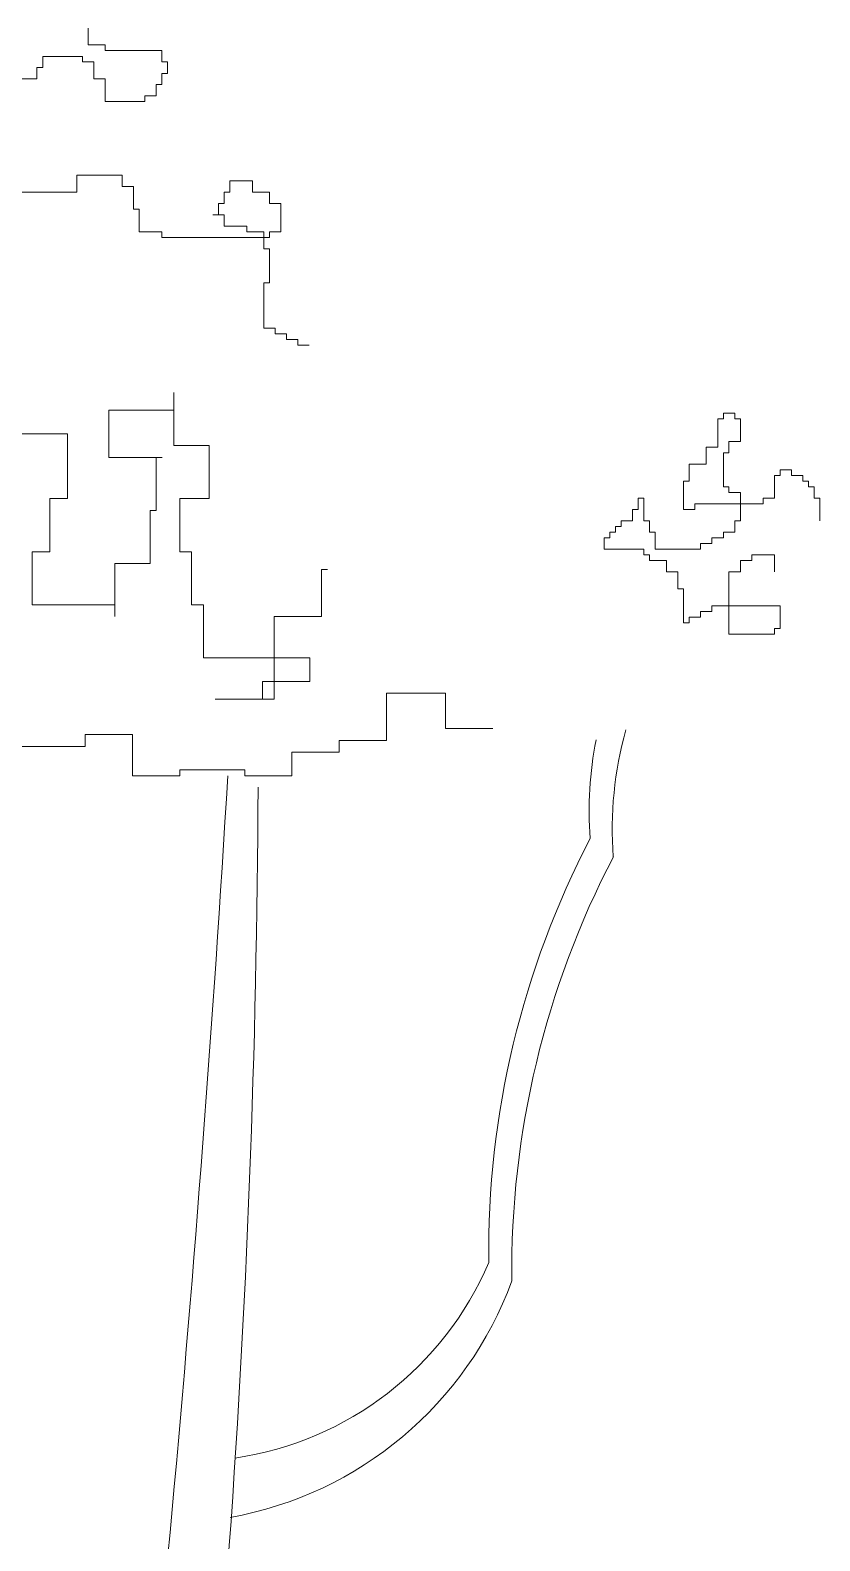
# Model space of a CAD drawing. Header units: millimetres. Extents: x 485872 to 486142, y -52344 to -52207.
# Drawn here: x 486101.2879 to 486101.4079, y -52333.8226 to -52333.593 of the extents above; entities that cross this region are included whole.
import ezdxf

# ---------------------------------------------------------------- set-up
doc = ezdxf.new("R2010")
doc.units = ezdxf.units.MM
doc.header["$LTSCALE"] = 15

# ---------------------------------------------------------------- blocks, each defined once
blk = doc.blocks.new('sf')
at = {"color": 84, "lineweight": 5}
for p, q in [((17937.9, 471658.57), (17937.9, 471653.64)), ((17932.97, 471652), (17916.52, 471652)), ((17916.52, 471652), (17916.52, 471648.71)), ((17937.9, 471653.64), (17932.97, 471653.64)), ((17932.97, 471653.64), (17932.97, 471652)), ((17939.54, 471648.71), (17939.54, 471650.35)), ((17939.54, 471650.35), (17951.05, 471650.35)), ((17951.05, 471650.35), (17951.05, 471647.07)), ((17916.52, 471648.71), (17914.88, 471648.71)), ((17914.88, 471648.71), (17914.88, 471645.42)), ((17936.25, 471643.78), (17936.25, 471648.71)), ((17936.25, 471648.71), (17939.54, 471648.71)), ((17951.05, 471647.07), (17952.7, 471647.07)), ((17952.7, 471647.07), (17952.7, 471643.78)), ((17914.88, 471645.42), (17916.52, 471645.42)), ((17916.52, 471645.42), (17916.52, 471642.14)), ((17916.52, 471642.14), (17918.17, 471642.14)), ((17918.17, 471642.14), (17918.17, 471638.85)), ((17932.97, 471637.21), (17932.97, 471643.78)), ((17932.97, 471643.78), (17936.25, 471643.78)), ((17952.7, 471643.78), (17957.63, 471643.78)), ((17918.17, 471638.85), (17921.45, 471638.85)), ((17921.45, 471638.85), (17921.45, 471637.21)), ((17921.45, 471637.21), (17932.97, 471637.21)), ((17941.19, 471615.85), (17928.03, 471615.85)), ((17928.03, 471615.85), (17928.03, 471612.56)), ((17941.19, 471610.92), (17941.19, 471615.85)), ((17885.28, 471607.63), (17885.28, 471610.92)), ((17885.28, 471610.92), (17890.21, 471610.92)), ((17890.21, 471610.92), (17890.21, 471614.21)), ((17890.21, 471614.21), (17896.79, 471614.21)), ((17896.79, 471614.21), (17896.79, 471610.92)), ((17896.79, 471610.92), (17898.43, 471610.92)), ((17898.43, 471610.92), (17898.43, 471607.63)), ((17924.74, 471612.56), (17924.74, 471605.99)), ((17928.03, 471612.56), (17924.74, 471612.56)), ((17960.92, 471610.92), (17941.19, 471610.92)), ((17881.99, 471607.63), (17885.28, 471607.63)), ((17881.99, 471599.42), (17881.99, 471607.63)), ((17898.43, 471607.63), (17900.08, 471607.63)), ((17900.08, 471607.63), (17900.08, 471604.35)), ((17901.72, 471604.35), (17898.43, 471604.35)), ((17898.43, 471604.35), (17898.43, 471601.06)), ((17900.08, 471604.35), (17901.72, 471604.35)), ((17924.74, 471605.99), (17923.1, 471605.99)), ((17923.1, 471605.99), (17923.1, 471599.42)), ((17885.28, 471599.42), (17881.99, 471599.42)), ((17885.28, 471597.77), (17885.28, 471599.42)), ((17916.52, 471597.77), (17885.28, 471597.77)), ((17891.85, 471599.42), (17886.92, 471599.42)), ((17886.92, 471599.42), (17886.92, 471594.49)), ((17898.43, 471601.06), (17891.85, 471601.06)), ((17891.85, 471601.06), (17891.85, 471599.42)), ((17923.1, 471599.42), (17916.52, 471599.42)), ((17916.52, 471599.42), (17916.52, 471597.77)), ((17886.92, 471594.49), (17885.28, 471594.49)), ((17885.28, 471594.49), (17885.28, 471584.63)), ((17885.28, 471584.63), (17886.92, 471584.63)), ((17886.92, 471584.63), (17886.92, 471571.48)), ((17886.92, 471571.48), (17883.63, 471571.48)), ((17883.63, 471571.48), (17883.63, 471569.84)), ((17880.34, 471568.2), (17877.05, 471568.2)), ((17877.05, 471568.2), (17877.05, 471566.56)), ((17883.63, 471569.84), (17880.34, 471569.84)), ((17880.34, 471569.84), (17880.34, 471568.2)), ((17877.05, 471566.56), (17873.77, 471566.56)), ((17913.02, 471552.86), (17913.02, 471537.46)), ((17913.02, 471547.72), (17913.02, 471552.86)), ((17748.79, 471545.19), (17748.79, 471538.62)), ((17750.43, 471545.19), (17748.79, 471545.19)), ((17750.43, 471546.84), (17750.43, 471545.19)), ((17753.72, 471546.84), (17750.43, 471546.84)), ((17753.72, 471545.19), (17753.72, 471546.84)), ((17755.36, 471545.19), (17753.72, 471545.19)), ((17755.36, 471536.98), (17755.36, 471545.19)), ((17931.86, 471547.72), (17913.02, 471547.72)), ((17931.86, 471534.04), (17931.86, 471547.72)), ((17957.54, 471540.88), (17943.84, 471540.88)), ((17943.84, 471540.88), (17943.84, 471522.06)), ((17748.79, 471538.62), (17752.08, 471538.62)), ((17752.08, 471538.62), (17752.08, 471535.34)), ((17758.65, 471536.98), (17755.36, 471536.98)), ((17758.65, 471532.05), (17758.65, 471536.98)), ((17913.02, 471537.46), (17902.75, 471537.46)), ((17902.75, 471537.46), (17902.75, 471522.06)), ((17752.08, 471535.34), (17753.72, 471535.34)), ((17753.72, 471535.34), (17753.72, 471525.48)), ((17763.59, 471532.05), (17758.65, 471532.05)), ((17763.59, 471527.12), (17763.59, 471532.05)), ((17918.16, 471534.04), (17916.45, 471534.04)), ((17916.45, 471534.04), (17931.86, 471534.04)), ((17918.16, 471518.64), (17918.16, 471534.04)), ((17730.7, 471528.76), (17733.99, 471528.76)), ((17730.7, 471527.12), (17730.7, 471528.76)), ((17733.99, 471530.41), (17737.28, 471530.41)), ((17733.99, 471528.76), (17733.99, 471530.41)), ((17737.28, 471530.41), (17737.28, 471528.76)), ((17737.28, 471528.76), (17738.92, 471528.76)), ((17738.92, 471528.76), (17738.92, 471522.19)), ((17727.41, 471525.48), (17729.05, 471525.48)), ((17727.41, 471522.19), (17727.41, 471525.48)), ((17729.05, 471527.12), (17730.7, 471527.12)), ((17729.05, 471525.48), (17729.05, 471527.12)), ((17748.79, 471523.83), (17748.79, 471515.62)), ((17752.08, 471523.83), (17748.79, 471523.83)), ((17752.08, 471525.48), (17752.08, 471523.83)), ((17753.72, 471525.48), (17752.08, 471525.48)), ((17765.23, 471527.12), (17763.59, 471527.12)), ((17765.23, 471518.9), (17765.23, 471527.12)), ((17725.76, 471522.19), (17727.41, 471522.19)), ((17725.76, 471515.62), (17725.76, 471522.19)), ((17738.92, 471522.19), (17742.21, 471522.19)), ((17742.21, 471522.19), (17742.21, 471520.55)), ((17742.21, 471520.55), (17761.94, 471520.55)), ((17761.94, 471520.55), (17761.94, 471518.9)), ((17761.94, 471518.9), (17765.23, 471518.9)), ((17776.74, 471522.19), (17778.39, 471522.19)), ((17776.74, 471515.62), (17776.74, 471522.19)), ((17778.39, 471522.19), (17778.39, 471518.9)), ((17778.39, 471518.9), (17780.03, 471518.9)), ((17780.03, 471518.9), (17780.03, 471515.62)), ((17902.75, 471522.06), (17911.31, 471522.06)), ((17911.31, 471522.06), (17911.31, 471506.67)), ((17943.84, 471522.06), (17948.98, 471522.06)), ((17948.98, 471522.06), (17948.98, 471506.67)), ((17748.79, 471515.62), (17750.43, 471515.62)), ((17750.43, 471515.62), (17750.43, 471512.33)), ((17775.1, 471515.62), (17776.74, 471515.62)), ((17775.1, 471512.33), (17775.1, 471515.62)), ((17780.03, 471515.62), (17783.32, 471515.62)), ((17783.32, 471515.62), (17783.32, 471513.98)), ((17919.87, 471518.64), (17918.16, 471518.64)), ((17919.87, 471503.25), (17919.87, 471518.64)), ((17750.43, 471512.33), (17753.72, 471512.33)), ((17753.72, 471512.33), (17753.72, 471510.69)), ((17753.72, 471510.69), (17757.01, 471510.69)), ((17757.01, 471510.69), (17757.01, 471509.05)), ((17773.45, 471512.33), (17775.1, 471512.33)), ((17773.45, 471507.4), (17773.45, 471512.33)), ((17783.32, 471513.98), (17784.96, 471513.98)), ((17784.96, 471513.98), (17784.96, 471512.33)), ((17784.96, 471512.33), (17786.61, 471512.33)), ((17786.61, 471512.33), (17786.61, 471510.69)), ((17786.61, 471510.69), (17788.25, 471510.69)), ((17788.25, 471510.69), (17788.25, 471507.4)), ((17745.5, 471505.76), (17738.92, 471505.76)), ((17738.92, 471505.76), (17738.92, 471500.83)), ((17745.5, 471504.12), (17745.5, 471505.76)), ((17757.01, 471509.05), (17760.3, 471509.05)), ((17760.3, 471509.05), (17760.3, 471507.4)), ((17760.3, 471507.4), (17773.45, 471507.4)), ((17776.74, 471505.76), (17775.1, 471505.76)), ((17775.1, 471505.76), (17775.1, 471504.12)), ((17776.74, 471507.4), (17776.74, 471505.76)), ((17788.25, 471507.4), (17776.74, 471507.4)), ((17911.31, 471506.67), (17907.89, 471506.67)), ((17907.89, 471506.67), (17907.89, 471491.27)), ((17948.98, 471506.67), (17954.11, 471506.67)), ((17954.11, 471506.67), (17954.11, 471491.27)), ((17748.79, 471504.12), (17745.5, 471504.12)), ((17748.79, 471500.83), (17748.79, 471504.12)), ((17770.16, 471504.12), (17770.16, 471500.83)), ((17775.1, 471504.12), (17770.16, 471504.12)), ((17870.22, 471501.53), (17868.51, 471501.53)), ((17870.22, 471487.85), (17870.22, 471501.53)), ((17930.14, 471503.25), (17919.87, 471503.25)), ((17930.14, 471487.85), (17930.14, 471503.25)), ((17752.08, 471500.83), (17748.79, 471500.83)), ((17752.08, 471482.76), (17752.08, 471500.83)), ((17766.88, 471500.83), (17766.88, 471495.9)), ((17770.16, 471500.83), (17766.88, 471500.83)), ((17766.88, 471495.9), (17765.23, 471495.9)), ((17765.23, 471495.9), (17765.23, 471486.04)), ((17757.01, 471490.97), (17737.28, 471490.97)), ((17737.28, 471490.97), (17737.28, 471484.4)), ((17757.01, 471489.33), (17757.01, 471490.97)), ((17760.3, 471489.33), (17757.01, 471489.33)), ((17760.3, 471487.69), (17760.3, 471489.33)), ((17904.46, 471491.27), (17904.46, 471475.87)), ((17907.89, 471491.27), (17904.46, 471491.27)), ((17954.11, 471491.27), (17930.14, 471491.27)), ((17930.14, 471491.27), (17930.14, 471487.85)), ((17737.28, 471484.4), (17738.92, 471484.4)), ((17738.92, 471484.4), (17738.92, 471482.76)), ((17763.59, 471487.69), (17760.3, 471487.69)), ((17763.59, 471486.04), (17763.59, 471487.69)), ((17765.23, 471486.04), (17763.59, 471486.04)), ((17883.92, 471487.85), (17870.22, 471487.85)), ((17883.92, 471463.9), (17883.92, 471487.85)), ((17738.92, 471482.76), (17752.08, 471482.76)), ((17904.46, 471475.87), (17873.64, 471475.87)), ((17873.64, 471475.87), (17873.64, 471469.03)), ((17873.64, 471469.03), (17887.34, 471469.03)), ((17887.34, 471469.03), (17887.34, 471463.9)), ((17834.27, 471455.35), (17834.27, 471465.61)), ((17834.27, 471465.61), (17851.39, 471465.61)), ((17851.39, 471465.61), (17851.39, 471451.92)), ((17901.04, 471463.9), (17883.92, 471463.9)), ((17887.34, 471463.9), (17901.04, 471463.9)), ((17820.57, 471455.35), (17834.27, 471455.35)), ((17925.01, 471453.63), (17938.7, 471453.63)), ((17925.01, 471441.66), (17925.01, 471453.63)), ((17938.7, 471453.63), (17938.7, 471450.21)), ((17851.39, 471451.92), (17865.08, 471451.92)), ((17865.08, 471451.92), (17865.08, 471448.5)), ((17938.7, 471450.21), (17966.1, 471450.21)), ((17865.08, 471448.5), (17878.78, 471448.5)), ((17878.78, 471448.5), (17878.78, 471441.66)), ((17878.78, 471441.66), (17892.48, 471441.66)), ((17892.48, 471441.66), (17892.48, 471443.37)), ((17892.48, 471443.37), (17911.31, 471443.37)), ((17911.31, 471443.37), (17911.31, 471441.66)), ((17911.31, 471441.66), (17925.01, 471441.66))]:
    blk.add_line(p, q, dxfattribs=at)
for centre, radius, start, end in [((17680.22, 471426.27), 105.71, 355.5901, 15.76), ((17686.91, 471431.61), 105.71, 355.5901, 11.157), ((17561.99, 471303.34), 259.76, 359.3698, 27.5487)]:
    blk.add_arc(centre, radius, start, end, dxfattribs=at)
at = {"color": 43, "lineweight": 5}
for centre, radius, start, end in [((24701.72, 471849.47), 6816.53, 183.430024, 187.017115), ((21170.44, 471452.35), 3281.85, 180.24354, 188.18021), ((17909.04, 471337.67), 94.89, 203.0672, 261.6209), ((17915.6, 471331.96), 107.08, 200.1112, 259.8206)]:
    blk.add_arc(centre, radius, start, end, dxfattribs=at)
at = {"lineweight": 5}
blk.add_arc((17555.3, 471298), 259.76, 359.3698, 27.5487, dxfattribs=at)

msp = doc.modelspace()

# ---------------------------------------------------------------- block references
at = {"lineweight": 5, "xscale": -0.0005240255359560251, "yscale": 0.0005240255359560251, "zscale": 0.0005240255359560251}
msp.add_blockref('sf', (486110.69665, -52580.75383), dxfattribs=at)

doc.saveas('drawing.dxf')
